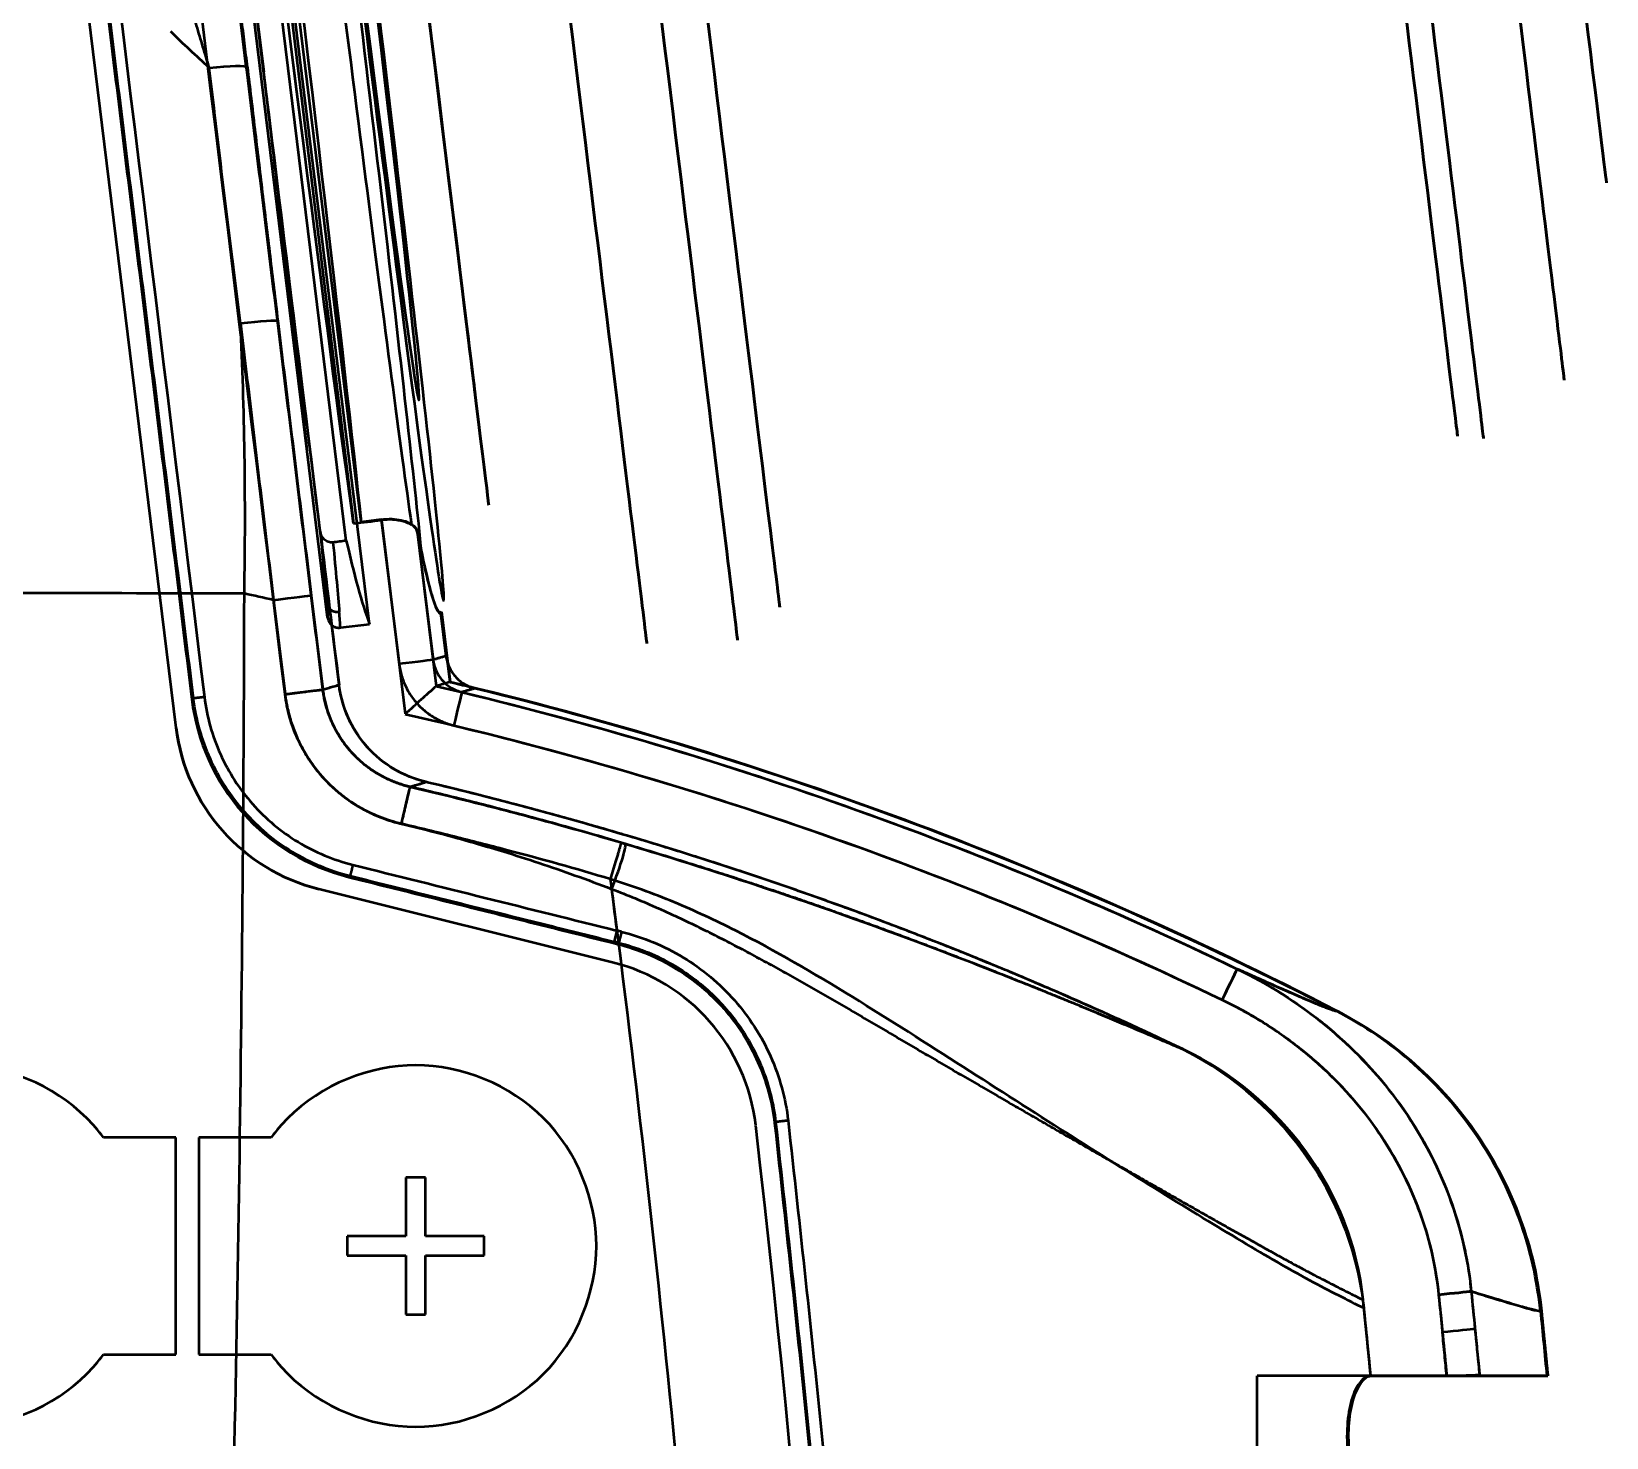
# Model space of a CAD drawing. Header units: millimetres. Extents: x -142 to 142, y -208 to 161.
# Drawn here: x 81.31 to 122.69, y 26.98 to 63.91 of the extents above; entities that cross this region are included whole.
import ezdxf

# ---------------------------------------------------------------- set-up
doc = ezdxf.new("R2010")
doc.units = ezdxf.units.MM
doc.layers.add('1', color=7, linetype='Continuous', true_color=0xffffff)

msp = doc.modelspace()

# ---------------------------------------------------------------- linework, layer by layer
at = {"layer": '1', "color": 251, "linetype": 'Continuous', "lineweight": 50}
for p, q in [((85.107, 45.624, 24), (78.102, 102.679, 24)), ((85.107, 45.624, 24.72), (78.102, 102.679, 24.72)), ((89.388, 46.75, -11.5), (82.544, 102.491, -11.5)), ((90.191, 48.345, 5), (84.096, 97.986, 5)), ((89.579, 50.534, 11.5), (84.031, 95.714, 11.5)), ((84.359, 95.067, -11.5), (89.771, 50.991, -11.5)), ((89.969, 51.026, 11.5), (84.559, 95.08, 11.5)), ((88.553, 52.879, 5), (83.604, 93.191, 5)), ((84.909, 83.234, 11.498), (87.411, 62.856, 11.498)), ((89.089, 48.519, 5), (88.553, 52.879, 5)), ((90.499, 51.094, 11.5), (90.965, 47.299, 11.5)), ((90.501, 51.078, -11.5), (91.127, 45.984, -11.5)), ((91.444, 50.781, 10.631), (91.858, 47.409, 10.631)), ((91.445, 50.777, -10.631), (91.943, 46.719, -10.631)), ((87.667, 48.978, -25), (87.97, 46.504, -25)), ((88.659, 49.1, -24.035), (88.962, 46.626, -24.035)), ((92.199, 47.506, 0.6), (92.06, 48.639, 0.6)), ((92.304, 46.824), (92.078, 48.667)), ((92.078, 48.667, 0.6), (92.245, 47.306, 0.6)), ((89.423, 48.253, 5), (90.191, 48.347, 5)), ((92.243, 47.324, 0.5), (92.304, 46.824, 0.5)), ((92.304, 46.824, 0.5), (92.304, 46.824)), ((85.107, 45.624, 24), (85.107, 45.624, 24.72)), ((96.577, 39.458, 24), (88.86, 41.382, 24)), ((88.86, 41.382, 24.72), (88.86, 41.382, 24)), ((96.577, 39.458, 24.72), (88.86, 41.382, 24.72)), ((96.577, 39.458, 24.72), (96.577, 39.458, 24)), ((115.616, 38.179, 0.6), (115.616, 38.179)), ((91.402, 36.758, 24.72), (91.402, 36.758, 24.82)), ((100.334, 35.179, 24.72), (100.334, 35.179, 24)), ((85.099, 34.858, 24.82), (83.199, 34.858, 24.82)), ((83.199, 34.858, 24.72), (83.199, 34.858, 24.82)), ((85.099, 34.858, 24.72), (83.199, 34.858, 24.72)), ((85.099, 29.158, 24.82), (85.099, 34.858, 24.82)), ((85.099, 34.858, 24.72), (85.099, 34.858, 24.82)), ((85.099, 29.158, 24.72), (85.099, 34.858, 24.72)), ((87.606, 34.858, 24.82), (85.705, 34.858, 24.82)), ((85.705, 34.858, 24.82), (85.705, 29.158, 24.82)), ((85.705, 34.858, 24.72), (85.705, 29.158, 24.72)), ((85.705, 34.858, 24.72), (85.705, 34.858, 24.82)), ((87.606, 34.858, 24.72), (85.705, 34.858, 24.72)), ((87.605, 34.858, 24.72), (87.605, 34.858, 24.82)), ((91.661, 33.812, 24.92), (91.146, 33.812, 24.92)), ((91.146, 33.812, 24.92), (91.146, 32.269, 24.92)), ((91.146, 33.812, 24.82), (91.146, 32.269, 24.82)), ((91.146, 33.812, 24.82), (91.146, 33.812, 24.92)), ((91.661, 33.812, 24.82), (91.146, 33.812, 24.82)), ((91.661, 32.269, 24.92), (91.661, 33.812, 24.92)), ((91.661, 33.812, 24.82), (91.661, 33.812, 24.92)), ((91.661, 32.269, 24.82), (91.661, 33.812, 24.82)), ((91.146, 32.269, 24.92), (89.604, 32.269, 24.92)), ((89.604, 32.269, 24.92), (89.604, 31.755, 24.92)), ((89.604, 32.269, 24.82), (89.604, 31.755, 24.82)), ((89.604, 32.269, 24.82), (89.604, 32.269, 24.92)), ((91.146, 32.269, 24.82), (89.604, 32.269, 24.82)), ((91.146, 32.269, 24.82), (91.146, 32.269, 24.92)), ((93.204, 32.269, 24.92), (91.661, 32.269, 24.92)), ((91.661, 32.269, 24.82), (91.661, 32.269, 24.92)), ((93.204, 32.269, 24.82), (91.661, 32.269, 24.82)), ((93.204, 31.755, 24.92), (93.204, 32.269, 24.92)), ((93.204, 32.269, 24.82), (93.204, 32.269, 24.92)), ((93.204, 31.755, 24.82), (93.204, 32.269, 24.82)), ((96.152, 32.009, 24.72), (96.152, 32.009, 24.82)), ((89.604, 31.755, 24.92), (91.146, 31.755, 24.92)), ((89.604, 31.755, 24.82), (91.146, 31.755, 24.82)), ((89.604, 31.755, 24.82), (89.604, 31.755, 24.92)), ((91.146, 31.755, 24.92), (91.146, 30.212, 24.92)), ((91.146, 31.755, 24.82), (91.146, 30.212, 24.82)), ((91.146, 31.755, 24.82), (91.146, 31.755, 24.92)), ((91.661, 31.755, 24.92), (93.204, 31.755, 24.92)), ((91.661, 30.212, 24.92), (91.661, 31.755, 24.92)), ((91.661, 31.755, 24.82), (91.661, 31.755, 24.92)), ((91.661, 30.212, 24.82), (91.661, 31.755, 24.82)), ((91.661, 31.755, 24.82), (93.204, 31.755, 24.82)), ((93.204, 31.755, 24.82), (93.204, 31.755, 24.92)), ((91.146, 30.212, 24.92), (91.661, 30.212, 24.92)), ((91.146, 30.212, 24.82), (91.661, 30.212, 24.82)), ((91.146, 30.212, 24.82), (91.146, 30.212, 24.92)), ((91.661, 30.212, 24.82), (91.661, 30.212, 24.92)), ((120.978, 30.296, 0.6), (120.978, 30.296)), ((83.199, 29.158, 24.82), (85.099, 29.158, 24.82)), ((83.199, 29.158, 24.72), (85.099, 29.158, 24.72)), ((83.199, 29.158, 24.72), (83.199, 29.158, 24.82)), ((85.099, 29.158, 24.72), (85.099, 29.158, 24.82)), ((85.705, 29.158, 24.82), (87.606, 29.158, 24.82)), ((85.705, 29.158, 24.72), (87.606, 29.158, 24.72)), ((85.705, 29.158, 24.72), (85.705, 29.158, 24.82)), ((87.606, 29.158, 24.72), (87.606, 29.158, 24.82)), ((118.904, 28.598, 11.4), (113.508, 28.598, 11.4)), ((113.508, 28.598, 11.4), (113.508, 28.598, -11.5)), ((116.494, 28.598, -11.5), (113.508, 28.598, -11.5)), ((118.49, 28.598, -11.5), (116.494, 28.598, -11.5)), ((116.496, 28.596, 11.5), (118.49, 28.596, 11.5)), ((121.12, 28.598, 0.6), (121.146, 28.598, 0.6)), ((121.146, 28.598), (121.146, 28.598, 0.6)), ((91.402, 27.258, 24.72), (91.402, 27.258, 24.82))]:
    msp.add_line(p, q, dxfattribs=at)
at = {"layer": '1', "color": 251, "linetype": 'Continuous', "lineweight": 50, "extrusion": (-0.992546, -0.121869, -7.68204e-12)}
for centre, radius in [((-62, 0, -104.956), 26.602), ((-62, 0, -102.579), 26.403), ((-62, 0, -106.161), 25.88), ((-62, 0, -125.052), 23.734), ((-62, 0, -124.383), 23.59), ((-62, 0, -127.345), 22.473), ((-62, 0, -98.9), 22.283), ((-62, 0, -129.077), 17.463)]:
    msp.add_circle(centre, radius, dxfattribs=at)
at = {"layer": '1', "color": 251, "linetype": 'Continuous', "lineweight": 50, "extrusion": (0.992508, 0.121865, -0.008727)}
for radius in [24.5, 19.2]:
    msp.add_circle((61.874, 0.822, 97.412), radius, dxfattribs=at)
at = {"layer": '1', "color": 251, "linetype": 'Continuous', "lineweight": 50, "extrusion": (-0.992508, -0.121865, 0.008727)}
for start, end in [(21.9156, 158.0844), (206.2219, 333.7781)]:
    msp.add_arc((-61.874, 0.822, -96.912), 25, start, end, dxfattribs=at)
at = {"layer": '1', "color": 251, "linetype": 'Continuous', "lineweight": 50, "extrusion": (0.992508, 0.121865, -0.008727)}
for start, end in [(207.3611, 332.6389), (27.4154, 152.5846)]:
    msp.add_arc((61.874, 0.822, 95.412), 25, start, end, dxfattribs=at)
at = {"layer": '1', "color": 251, "linetype": 'Continuous', "lineweight": 50, "extrusion": (0.117536, -0.987458, -0.105411)}
msp.add_arc((92.815, -28.638, -49.506), 1, 270.163, 357.9888, dxfattribs=at)
at = {"layer": '1', "color": 251, "linetype": 'Continuous', "lineweight": 50, "extrusion": (0.119799, -0.991302, -0.054488)}
msp.add_arc((92.903, -26.239, -44.009), 1, 271.079, 357.9969, dxfattribs=at)
at = {"layer": '1', "color": 251, "linetype": 'Continuous', "lineweight": 50, "extrusion": (0.002209, 0.999998, 8.2935e-12)}
msp.add_arc((-86.792, -16, 49.339), 9, 270, 311.9619, dxfattribs=at)
at = {"layer": '1', "color": 251, "linetype": 'Continuous', "lineweight": 50}
for centre, radius, start, end in [((-1114, 51.8, -25), 1200.904, 358.320289, 359.873426), ((0, -346, -25), 404.59, 77.48586, 77.59693), ((68.583, -52.894), 102.5, 62.6868, 76.61903), ((68.583, -52.894, 0.6), 102.49, 62.70464, 76.24383), ((90.07, 46.234, 24), 5, 187, 256), ((68.583, -52.894, -11.5), 99.799, 64.49135, 76.62322), ((-379, -20, -25), 479.502, 5.53075, 7.35527), ((95.367, 34.607, 24), 5, 6.5667, 76), ((95.367, 34.607, 24.72), 5, 6.5667, 76), ((-379, -20, 24), 482.5, 350.53774, 6.56671), ((-379, -20, 24.72), 482.5, 350.53774, 6.56671), ((-379, -20, -11.5), 497.872, 5.60169, 5.8322), ((-379, -20), 502.502, 5.54992, 5.74438)]:
    msp.add_arc(centre, radius, start, end, dxfattribs=at)
at = {"layer": '1', "color": 251, "linetype": 'Continuous', "lineweight": 50, "extrusion": (0.121869, -0.992546, 0)}
msp.add_arc((92.982, -24, -37.929), 1, 270, 358, dxfattribs=at)
at = {"layer": '1', "color": 251, "linetype": 'Continuous', "lineweight": 50, "extrusion": (0.121869, -0.992546, 8.58688e-17)}
msp.add_arc((96.052, 10.6, -35.86), 0.9, 2, 90, dxfattribs=at)
at = {"layer": '1', "color": 251, "linetype": 'Continuous', "lineweight": 50, "extrusion": (0, 0, -1)}
for centre, radius, start, end in [((-68.583, -52.894, -0.5), 102.5, 103.38097, 103.68451), ((-68.583, -52.894, 10.616), 102.315, 103.19817, 115.71918), ((-68.583, -52.894, -10.616), 102.315, 103.58558, 115.71918), ((-68.583, -52.894, -0.6), 102.5, 103.67584, 117.3132), ((-68.583, -52.894, 11.5), 101.415, 102.84382, 115.71918), ((-90.07, 46.234, -24.72), 5, 284, 353), ((-68.583, -52.894, -11.5), 101.415, 103.58558, 115.71918), ((379, -20, 11.5), 499.858, 174.17531, 174.42063), ((379, -20, -11.5), 499.858, 174.17531, 174.28876), ((379, -20, -10.866), 500.718, 174.17531, 174.28876), ((379, -20, -0.6), 502.476, 174.25523, 174.4498), ((379, -20, -11.5), 499.858, 174.42064, 174.42092), ((379, -20, 10.866), 500.718, 174.4277, 174.43024), ((379, -20, -10.866), 500.718, 174.4277, 174.43024)]:
    msp.add_arc(centre, radius, start, end, dxfattribs=at)
at = {"layer": '1', "color": 251, "linetype": 'Continuous', "lineweight": 50, "extrusion": (0.12187, -0.992546, -3.73453e-07)}
msp.add_arc((92.982, -24, -35.437), 1, 270, 358, dxfattribs=at)
at = {"layer": '1', "color": 251, "linetype": 'Continuous', "lineweight": 50, "extrusion": (0.97202, -0.234897, 1.04951e-16)}
msp.add_arc((66.112, 10.6, 79.088), 0.9, 1, 90, dxfattribs=at)
at = {"layer": '1', "color": 251, "linetype": 'Continuous', "lineweight": 50, "extrusion": (0.973731, -0.227702, 6.05647e-08)}
msp.add_arc((62.693, -24, 78.825), 1, 270, 359, dxfattribs=at)
at = {"layer": '1', "color": 251, "linetype": 'Continuous', "lineweight": 50, "extrusion": (0.930659, -0.357203, 0.079246)}
msp.add_arc((73.236, -29.65, 73.095), 1.24, 270.0031, 359.3549, dxfattribs=at)
at = {"layer": '1', "color": 251, "linetype": 'Continuous', "lineweight": 50, "extrusion": (0.900932, -0.433961, -9.31106e-15)}
msp.add_arc((83.524, -10.6, 84.742), 0.9, 270, 359, dxfattribs=at)
at = {"layer": '1', "color": 251, "linetype": 'Continuous', "lineweight": 50, "extrusion": (0.900932, -0.433961, -8.58688e-17)}
msp.add_arc((83.524, 10.6, 84.742), 0.9, 1, 90, dxfattribs=at)
at = {"layer": '1', "color": 251, "linetype": 'Continuous', "lineweight": 50, "extrusion": (0.101485, -0.994837, -2.08096e-15)}
msp.add_arc((120.785, -10.6, -18.566), 0.9, 270, 342.8169, dxfattribs=at)
at = {"layer": '1', "color": 251, "linetype": 'Continuous', "lineweight": 50, "extrusion": (0.101485, -0.994837, -6.03684e-16)}
msp.add_arc((120.785, 10.6, -18.566), 0.9, 17.1831, 90, dxfattribs=at)
at = {"layer": '1', "color": 251, "linetype": 'Continuous', "lineweight": 50, "extrusion": (0.099515, -0.995036, 0)}
msp.add_arc((120.749, 10.6, -17.815), 0.9, 17.1831, 90, dxfattribs=at)
at = {"layer": '1', "color": 251, "linetype": 'Continuous', "lineweight": 50, "extrusion": (-1, 0, 0)}
msp.add_arc((-26.598, 11.4, -113.508), 2, 90, 180, dxfattribs=at)
at = {"layer": '1', "color": 251, "linetype": 'Continuous', "lineweight": 50, "extrusion": (1, 0, 0)}
msp.add_arc((26.598, -11.5, 113.508), 2, 270, 0, dxfattribs=at)
at = {"layer": '1', "color": 251, "linetype": 'Continuous', "lineweight": 50, "extrusion": (-0.992546, -0.121869, -7.68232e-12)}
msp.add_ellipse((90.622, 73.466, -0.041), major_axis=(0, 0, -19.201), ratio=0.999962, dxfattribs=at)
at = {"layer": '1', "color": 251, "linetype": 'Continuous', "lineweight": 50}
msp.add_ellipse((1393.914, 233.49, -11.5), major_axis=(2843.471, 349.134), ratio=0.008727, start_param=4.234848, end_param=4.235137, dxfattribs=at)
at = {"layer": '1', "color": 251, "linetype": 'Continuous', "lineweight": 50, "extrusion": (0, 0, -1)}
msp.add_ellipse((-1221.98, -87.702, 11.5), major_axis=(2843.471, 349.134), ratio=0.008727, start_param=1.092097, end_param=1.092307, dxfattribs=at)
at = {"layer": '1', "color": 251, "linetype": 'Continuous', "lineweight": 50, "extrusion": (0.991942, 0.121795, 0.034899)}
msp.add_ellipse((89.057, 73.273, -0.027), major_axis=(0.867, 0.106, -25.009), ratio=0.999048, start_param=4.272104, end_param=4.32989, dxfattribs=at)
at = {"layer": '1', "color": 251, "linetype": 'Continuous', "lineweight": 50, "extrusion": (-0.991942, -0.121795, 0.034899)}
msp.add_ellipse((124.572, -46.019, 593.135), major_axis=(112.012, 13.753, 3231.704), ratio=0.030227, start_param=1.755379, end_param=1.758722, dxfattribs=at)
at = {"layer": '1', "color": 251, "linetype": 'Continuous', "lineweight": 50}
for points, degree in [([(78.597, 102.746, 24), (85.521, 46.362, 24)], 1), ([(78.631, 102.778, 24.716), (85.555, 46.392, 24.716)], 1), ([(78.929, 102.815, 25), (81.236, 84.02, 25), (83.544, 65.224, 25), (85.852, 46.429, 25)], 3), ([(88.962, 46.626, 24.035), (82.073, 102.733, 24.035)], 1), ([(87.97, 46.504, 25), (85.674, 65.207, 25), (83.378, 83.909, 25), (81.081, 102.612, 25)], 3), ([(85.98, 62.958, -24.255), (85.952, 63.049, -24.245), (85.897, 63.233, -24.228), (85.814, 63.511, -24.209), (85.73, 63.79, -24.198), (85.645, 64.069, -24.195), (85.561, 64.348, -24.2), (85.505, 64.533, -24.208), (85.477, 64.625, -24.214)], 3), ([(86.981, 62.974, -23.295), (86.969, 63.08, -23.284), (86.943, 63.291, -23.265), (86.905, 63.61, -23.249), (86.866, 63.93, -23.243), (86.826, 64.251, -23.249), (86.786, 64.57, -23.267), (86.76, 64.781, -23.286), (86.746, 64.886, -23.298)], 3), ([(85.98, 62.958, -24.255), (85.639, 63.271, -24.218), (85.299, 63.585, -24.166), (84.965, 63.912, -24.097)], 3), ([(86.8, 56.248, -24.8), (86.515, 58.488, -24.677), (86.241, 60.725, -24.493), (85.98, 62.958, -24.255)], 3), ([(88.893, 50.787, 11.499), (88.399, 54.81, 11.499), (87.905, 58.833, 11.498), (87.411, 62.856, 11.498)], 3), ([(86.901, 49.147, -25), (86.923, 50.401, -25), (86.924, 52.84, -24.962), (86.852, 55.136, -24.863), (86.8, 56.248, -24.8)], 3), ([(86.8, 56.248, -24.8), (86.895, 55.444, -24.845), (87.086, 53.832, -24.919), (87.375, 51.408, -24.985), (87.569, 49.789, -25), (87.667, 48.978, -25)], 3), ([(88.893, 50.787, 11.5), (89.058, 49.441, 11.5), (89.223, 48.096, 11.5), (89.388, 46.75, 11.5)], 3), ([(89.579, 50.534, 11.5), (89.462, 50.52, 11.5), (89.346, 50.505, 11.5), (89.229, 50.491, 11.5)], 3), ([(89.229, 50.491, 11.5), (89.305, 49.723, 9.973), (89.36, 49.108, 8.369), (89.395, 48.658, 6.719)], 3), ([(89.579, 50.534, 11.5), (89.769, 49.704, 9.823), (89.988, 48.859, 7.667), (90.191, 48.347, 5)], 3), ([(89.423, 48.253, 5), (89.416, 48.368, 5.577), (89.406, 48.503, 6.151), (89.395, 48.658, 6.719)], 3), ([(92.078, 48.667, 0.6), (92.072, 48.658, 0.6), (92.066, 48.648, 0.6), (92.06, 48.639, 0.6)], 3), ([(90.965, 47.299, 11.5), (90.979, 47.192, 11.5), (91.022, 46.984, 11.5), (91.142, 46.681, 11.5), (91.311, 46.402, 11.5), (91.527, 46.155, 11.5), (91.776, 45.953, 11.5), (92.072, 45.787, 11.5), (92.29, 45.712, 11.5), (92.405, 45.684, 11.5)], 3), ([(91.858, 47.409, 10.631), (91.87, 47.308, 10.632), (91.926, 47.112, 10.632), (92.093, 46.854, 10.629), (92.329, 46.66, 10.623), (92.518, 46.582, 10.618), (92.616, 46.559, 10.616)], 3), ([(92.199, 47.506, 0.6), (92.207, 47.438, 0.6), (92.223, 47.371, 0.6), (92.245, 47.306, 0.6)], 3), ([(85.555, 46.392, 24.716), (85.521, 46.362, 24)], 1), ([(85.521, 46.362, 24), (85.655, 45.268, 24), (86.602, 43.166, 24.004), (88.573, 41.969, 24), (89.643, 41.702, 24)], 3), ([(85.555, 46.392, 24.716), (85.622, 45.846, 24.717), (85.922, 44.771, 24.718), (86.83, 43.367, 24.719), (88.113, 42.295, 24.718), (89.143, 41.866, 24.717), (89.677, 41.732, 24.716)], 3), ([(85.852, 46.429, 25), (85.884, 46.17, 25), (85.986, 45.658, 25), (86.253, 44.921, 25), (86.628, 44.232, 25), (87.102, 43.608, 25), (87.664, 43.061, 25), (88.302, 42.605, 25), (89.001, 42.25, 25), (89.497, 42.086, 25), (89.75, 42.023, 25)], 3), ([(87.97, 46.504, -25), (87.978, 46.44, -25), (87.997, 46.311, -25), (88.035, 46.12, -25), (88.082, 45.931, -25), (88.139, 45.744, -25), (88.204, 45.56, -25), (88.278, 45.38, -25), (88.361, 45.203, -25), (88.452, 45.031, -25), (88.552, 44.864, -25), (88.66, 44.701, -25), (88.775, 44.544, -25), (88.898, 44.393, -25), (89.029, 44.248, -25), (89.166, 44.109, -25), (89.31, 43.977, -25), (89.46, 43.853, -25), (89.616, 43.735, -25), (89.777, 43.626, -25), (89.944, 43.525, -25), (90.116, 43.431, -25), (90.291, 43.347, -25), (90.471, 43.271, -25), (90.654, 43.204, -25), (90.841, 43.145, -25), (90.967, 43.113, -25), (91.03, 43.098, -25)], 3), ([(88.962, 46.626, 24.035), (89.104, 46.667, 19.857), (89.246, 46.709, 15.678), (89.388, 46.75, 11.5)], 3), ([(88.962, 46.626, -24.035), (88.968, 46.578, -24.035), (88.983, 46.481, -24.035), (89.011, 46.338, -24.035), (89.046, 46.196, -24.035), (89.088, 46.056, -24.035), (89.137, 45.918, -24.035), (89.193, 45.783, -24.035), (89.255, 45.65, -24.035), (89.324, 45.521, -24.034), (89.399, 45.396, -24.034), (89.479, 45.274, -24.034), (89.566, 45.156, -24.033), (89.659, 45.042, -24.032), (89.756, 44.934, -24.032), (89.859, 44.83, -24.031), (89.967, 44.731, -24.03), (90.08, 44.637, -24.029), (90.197, 44.55, -24.028), (90.318, 44.467, -24.027), (90.443, 44.391, -24.026), (90.572, 44.322, -24.024), (90.704, 44.258, -24.023), (90.838, 44.201, -24.022), (90.976, 44.151, -24.02), (91.116, 44.107, -24.019), (91.21, 44.082, -24.018), (91.258, 44.071, -24.017)], 3), ([(88.962, 46.626, -24.035), (88.962, 46.626, -24.035), (88.962, 46.626, -24.034), (88.962, 46.626, -24.034)], 3), ([(91.672, 44.198, 11.5), (91.352, 44.274, 11.5), (90.727, 44.537, 11.499), (89.99, 45.203, 11.498), (89.54, 45.994, 11.499), (89.418, 46.51, 11.5), (89.388, 46.75, 11.5)], 3), ([(92.817, 46.701, 0.6), (92.822, 46.7, 0.567), (92.827, 46.698, 0.533), (92.832, 46.697, 0.5)], 3), ([(92.817, 46.701, 0.6), (92.861, 46.683, 0.6), (92.907, 46.668, 0.6), (92.954, 46.657, 0.6)], 3), ([(91.258, 44.071, -24.017), (91.3, 44.084, -22.736), (91.387, 44.111, -20.101), (91.524, 44.153, -15.98), (91.621, 44.183, -13.023), (91.672, 44.198, -11.5)], 3), ([(96.805, 42.604, 24.015), (96.346, 42.74, 24.019), (95.427, 43.004, 24.016), (94.043, 43.381, 24.018), (92.653, 43.738, 24.017), (91.723, 43.962, 24.017), (91.258, 44.071, 24.017)], 3), ([(91.258, 44.071, -24.017), (91.551, 44.003, -24.017), (92.144, 43.861, -24.013), (93.053, 43.636, -23.994), (93.981, 43.397, -23.961), (94.93, 43.142, -23.915), (95.902, 42.871, -23.855), (96.57, 42.678, -23.806), (96.908, 42.578, -23.778)], 3), ([(91.03, 43.098, -25), (91.321, 43.03, -25), (91.907, 42.886, -25), (92.801, 42.643, -25), (93.711, 42.374, -25), (94.638, 42.077, -25), (95.582, 41.751, -25), (96.228, 41.512, -25), (96.555, 41.386, -25)], 3), ([(96.908, 42.578, -23.778), (97.123, 42.515, -23.761), (97.55, 42.387, -23.721), (98.199, 42.189, -23.639), (98.816, 41.996, -23.54), (99.389, 41.814, -23.428), (99.94, 41.635, -23.301), (100.469, 41.46, -23.16), (100.984, 41.288, -23.002), (101.485, 41.117, -22.829), (101.972, 40.949, -22.642), (102.446, 40.782, -22.439), (102.906, 40.619, -22.223), (103.353, 40.458, -21.992), (103.791, 40.298, -21.746), (104.22, 40.14, -21.484), (104.64, 39.983, -21.207), (105.049, 39.829, -20.915), (105.452, 39.675, -20.605), (105.84, 39.525, -20.283), (106.21, 39.382, -19.956), (106.564, 39.243, -19.62), (106.904, 39.109, -19.276), (107.23, 38.978, -18.924), (107.545, 38.852, -18.565), (107.85, 38.729, -18.197), (108.144, 38.609, -17.82), (108.43, 38.493, -17.434), (108.709, 38.378, -17.037), (108.981, 38.266, -16.629), (109.246, 38.156, -16.211), (109.504, 38.049, -15.782), (109.756, 37.943, -15.343), (110.001, 37.84, -14.895), (110.241, 37.739, -14.435), (110.475, 37.64, -13.966), (110.704, 37.543, -13.488), (110.926, 37.449, -13.002), (111.143, 37.356, -12.508), (111.355, 37.266, -12.009), (111.493, 37.207, -11.67), (111.561, 37.177, -11.5)], 3), ([(89.75, 42.023, 25), (92.065, 41.446, 25), (94.38, 40.869, 25), (96.694, 40.292, 25)], 3), ([(89.677, 41.732, 24.716), (89.666, 41.722, 24.477), (89.655, 41.712, 24.239), (89.643, 41.702, 24)], 3), ([(89.643, 41.702, 24), (96.703, 39.942, 24)], 1), ([(89.677, 41.732, 24.716), (96.622, 40.001, 24.716)], 1), ([(96.694, 40.292, 25), (96.637, 40.742, 25), (96.579, 41.193, 25), (96.521, 41.643, 25)], 3), ([(96.555, 41.386, -25), (96.758, 41.308, -25), (97.164, 41.146, -25), (97.781, 40.881, -24.997), (98.371, 40.61, -24.988), (98.924, 40.343, -24.974), (99.458, 40.074, -24.952), (99.977, 39.804, -24.922), (100.487, 39.53, -24.882), (100.99, 39.253, -24.832), (101.487, 38.975, -24.771), (101.979, 38.694, -24.699), (102.467, 38.413, -24.614), (102.951, 38.131, -24.516), (103.436, 37.848, -24.404), (103.924, 37.563, -24.275), (104.414, 37.275, -24.129), (104.905, 36.987, -23.965), (105.401, 36.697, -23.781), (105.898, 36.407, -23.577), (106.385, 36.124, -23.355), (106.865, 35.847, -23.117), (107.337, 35.575, -22.862), (107.802, 35.307, -22.589), (108.26, 35.044, -22.298), (108.713, 34.785, -21.989), (109.16, 34.53, -21.661), (109.601, 34.278, -21.314), (110.039, 34.029, -20.946), (110.471, 33.783, -20.557), (110.898, 33.54, -20.147), (111.319, 33.3, -19.717), (111.732, 33.065, -19.266), (112.139, 32.834, -18.795), (112.538, 32.608, -18.303), (112.928, 32.388, -17.791), (113.309, 32.174, -17.26), (113.68, 31.968, -16.711), (114.039, 31.769, -16.145), (114.386, 31.58, -15.561), (114.72, 31.4, -14.965), (115.042, 31.23, -14.352), (115.36, 31.066, -13.705), (115.676, 30.905, -13.016), (115.989, 30.747, -12.285), (116.194, 30.643, -11.767), (116.295, 30.591, -11.5)], 3), ([(96.81, 40.263, 25), (96.771, 40.273, 25), (96.733, 40.282, 25), (96.694, 40.292, 25)], 3), ([(96.81, 40.263, 25), (97.094, 40.192, 25), (97.653, 40.007, 24.999), (98.44, 39.608, 24.991), (99.158, 39.096, 24.971), (99.791, 38.481, 24.945), (100.324, 37.778, 24.914), (100.744, 37.003, 24.885), (101.042, 36.172, 24.866), (101.154, 35.595, 24.861), (101.187, 35.303, 24.861)], 3), ([(96.737, 39.972, 24.716), (96.622, 40.001, 24.716)], 1), ([(96.703, 39.942, 24), (96.714, 39.952, 24.239), (96.726, 39.962, 24.477), (96.737, 39.972, 24.716)], 3), ([(96.703, 39.942, 24), (97.241, 39.808, 24), (98.275, 39.373, 24), (99.568, 38.295, 24), (100.47, 36.874, 24), (100.767, 35.792, 24), (100.831, 35.241, 24)], 3), ([(112.984, 39.285, -10.616), (113.122, 39.224, -10.343), (113.379, 39.11, -9.808), (113.708, 38.964, -9.043), (113.99, 38.839, -8.321), (114.24, 38.728, -7.612), (114.465, 38.63, -6.909), (114.666, 38.542, -6.209), (114.846, 38.465, -5.508), (115.008, 38.397, -4.802), (115.152, 38.337, -4.085), (115.279, 38.287, -3.353), (115.389, 38.245, -2.599), (115.483, 38.212, -1.81), (115.561, 38.188, -0.96), (115.601, 38.181, -0.329), (115.616, 38.179)], 3), ([(112.593, 38.475, -11.5), (112.973, 38.291, -11.5), (113.689, 37.894, -11.5), (114.616, 37.241, -11.5), (115.466, 36.494, -11.5), (116.209, 35.682, -11.5), (116.849, 34.804, -11.5), (117.371, 33.892, -11.5), (117.801, 32.899, -11.5), (118.118, 31.831, -11.5), (118.239, 31.101, -11.5), (118.277, 30.728, -11.5)], 3), ([(112.593, 38.475, 11.5), (112.966, 38.295, 11.5), (113.676, 37.903, 11.5), (114.631, 37.23, 11.5), (115.491, 36.471, 11.5), (116.244, 35.64, 11.5), (116.888, 34.745, 11.5), (117.416, 33.803, 11.5), (117.832, 32.811, 11.5), (118.128, 31.779, 11.5), (118.241, 31.081, 11.5), (118.277, 30.728, 11.5)], 3), ([(119.133, 30.815, -10.866), (119.413, 30.731, -9.991), (119.907, 30.579, -8.218), (120.456, 30.414, -5.508), (120.821, 30.315, -2.764), (120.945, 30.294, -0.922), (120.978, 30.296, 0)], 3), ([(119.133, 30.815, -10.866), (119.207, 30.084, -10.866), (119.28, 29.352, -10.866), (119.352, 28.621, -10.866)], 3), ([(120.952, 30.296, 0.6), (120.909, 30.3, 1.472), (120.771, 30.328, 3.212), (120.402, 30.43, 5.803), (119.869, 30.591, 8.363), (119.398, 30.735, 10.038), (119.133, 30.815, 10.866)], 3)]:
    msp.add_open_spline(points, degree=degree, dxfattribs=at)
at = {"layer": '1', "color": 251, "linetype": 'Continuous', "lineweight": 50, "extrusion": (-0.991942, -0.121795, 0.034899)}
for points, knots in [([(86.981, 62.974, -23.295), (87.045, 62.437, -23.353), (87.174, 61.354, -23.462), (87.372, 59.697, -23.608), (87.574, 58.018, -23.735), (87.711, 56.884, -23.806), (87.78, 56.314, -23.837)], [0, 0, 0, 0, 0.249999, 0.499999, 0.75, 1, 1, 1, 1]), ([(88.962, 46.626, -24.034), (89.006, 46.639, -22.751), (89.096, 46.665, -20.112), (89.236, 46.706, -15.987), (89.336, 46.735, -13.025), (89.388, 46.75, -11.5)], [0, 0, 0, 0, 0.333268, 0.666634, 1, 1, 1, 1])]:
    msp.add_open_spline(points, degree=3, knots=knots, dxfattribs=at)
at = {"layer": '1', "color": 251, "linetype": 'Continuous', "lineweight": 50, "extrusion": (0.992468, 0.12186, -0.012566)}
for points in [[(88.553, 52.879, 5), (88.492, 53.461, 5.831), (88.342, 54.838, 7.321), (88.061, 57.311, 9.103), (87.749, 60, 10.495), (87.525, 61.895, 11.196), (87.411, 62.856, 11.498)], [(88.893, 50.787, 11.499), (88.97, 49.994, 9.946), (89.027, 49.368, 8.328), (89.062, 48.909, 6.644)], [(89.062, 48.909, 6.644), (89.073, 48.76, 6.099), (89.082, 48.63, 5.551), (89.089, 48.519, 5)]]:
    msp.add_open_spline(points, degree=3, dxfattribs=at)
at = {"layer": '1', "color": 251, "linetype": 'Continuous', "lineweight": 50, "extrusion": (-0.991942, -0.121795, 0.034899)}
for points in [[(87.78, 56.314, -23.837), (87.876, 55.515, -23.881), (88.07, 53.916, -23.954), (88.363, 51.511, -24.02), (88.56, 49.904, -24.035), (88.659, 49.1, -24.035)], [(91.943, 46.719, -10.616), (91.943, 46.719, -10.621), (91.943, 46.719, -10.626), (91.943, 46.719, -10.631)]]:
    msp.add_open_spline(points, degree=3, dxfattribs=at)
at = {"layer": '1', "color": 251, "linetype": 'Continuous', "lineweight": 50}
for points, knots in [([(90.499, 51.094, 11.5), (90.591, 51.106, 11.5), (90.685, 51.11, 11.485), (90.861, 51.103, 11.43), (90.946, 51.093, 11.388), (91.1, 51.059, 11.284), (91.171, 51.035, 11.22), (91.294, 50.975, 11.069), (91.346, 50.938, 10.981), (91.415, 50.861, 10.806), (91.436, 50.821, 10.719), (91.444, 50.781, 10.631)], [0, 0, 0, 0, 0.191112, 0.191112, 0.381629, 0.381629, 0.580888, 0.580888, 0.801535, 0.801535, 1, 1, 1, 1]), ([(91.291, 50.952, -11.069), (91.234, 50.987, -11.154), (91.162, 51.018, -11.233), (90.995, 51.065, -11.363), (90.897, 51.081, -11.416), (90.701, 51.092, -11.483), (90.6, 51.089, -11.5), (90.501, 51.078, -11.5)], [0, 0, 0, 0, 0.341945, 0.341945, 0.685945, 0.685945, 1, 1, 1, 1]), ([(91.445, 50.777, -10.631), (91.437, 50.817, -10.72), (91.415, 50.853, -10.811), (91.357, 50.908, -10.957), (91.327, 50.929, -11.015), (91.291, 50.952, -11.069)], [0, 0, 0, 0, 0.587027, 0.587027, 1, 1, 1, 1]), ([(89.229, 50.491, 11.5), (89.219, 50.49, 11.5), (89.198, 50.488, 11.5), (89.157, 50.49, 11.5), (89.106, 50.501, 11.5), (89.05, 50.529, 11.5), (89, 50.567, 11.5), (88.958, 50.613, 11.5), (88.925, 50.666, 11.5), (88.903, 50.725, 11.5), (88.895, 50.766, 11.5), (88.893, 50.787, 11.5)], [0, 0, 0, 0, 0.0625, 0.125, 0.25, 0.375, 0.5, 0.625, 0.75, 0.875, 1, 1, 1, 1]), ([(89.089, 48.519, 5), (89.093, 48.485, 5), (89.103, 48.45, 5), (89.134, 48.388, 5), (89.155, 48.359, 5), (89.204, 48.311, 5), (89.234, 48.291, 5), (89.296, 48.263, 5), (89.329, 48.254, 5), (89.383, 48.25, 5), (89.403, 48.25, 5), (89.423, 48.253, 5)], [0, 0, 0, 0, 0.220475, 0.220475, 0.441101, 0.441101, 0.659307, 0.659307, 0.873201, 0.873201, 1, 1, 1, 1]), ([(92.243, 47.324, 0.5), (92.258, 47.277, 0.5), (92.277, 47.23, 0.5), (92.348, 47.085, 0.5), (92.416, 46.992, 0.5), (92.576, 46.836, 0.5), (92.671, 46.77, 0.5), (92.792, 46.714, 0.5), (92.812, 46.705, 0.5), (92.832, 46.697, 0.5)], [0, 0, 0, 0, 0.168719, 0.168719, 0.547961, 0.547961, 0.927263, 0.927263, 1, 1, 1, 1]), ([(91.03, 43.098, 25), (90.634, 43.19, 25), (89.872, 43.498, 25), (89.076, 44.147, 25), (88.58, 44.794, 25), (88.285, 45.329, 25), (88.075, 45.903, 25), (87.995, 46.303, 25), (87.97, 46.504, 25)], [0, 0, 0, 0, 0.25, 0.5, 0.625, 0.75, 0.875, 1, 1, 1, 1]), ([(91.258, 44.071, 24.017), (91.235, 44.077, 24.018), (91.166, 44.094, 24.018), (91.051, 44.126, 24.02), (90.915, 44.172, 24.021), (90.78, 44.225, 24.022), (90.649, 44.284, 24.024), (90.52, 44.349, 24.025), (90.395, 44.42, 24.026), (90.273, 44.497, 24.027), (90.155, 44.58, 24.028), (90.041, 44.668, 24.029), (89.932, 44.762, 24.03), (89.827, 44.861, 24.031), (89.727, 44.965, 24.032), (89.633, 45.073, 24.032), (89.543, 45.186, 24.033), (89.459, 45.303, 24.034), (89.381, 45.424, 24.034), (89.309, 45.548, 24.035), (89.243, 45.676, 24.035), (89.183, 45.807, 24.035), (89.129, 45.94, 24.035), (89.082, 46.076, 24.035), (89.041, 46.215, 24.035), (89.007, 46.355, 24.035), (88.981, 46.492, 24.035), (88.968, 46.583, 24.035), (88.962, 46.626, 24.035)], [0, 0, 0, 0, 0.01895, 0.058374, 0.09781, 0.137226, 0.176622, 0.216014, 0.255413, 0.294817, 0.334222, 0.373626, 0.413028, 0.452424, 0.491804, 0.531163, 0.570507, 0.609845, 0.649186, 0.688531, 0.727874, 0.767208, 0.806541, 0.845932, 0.88536, 0.924766, 0.96409, 1, 1, 1, 1]), ([(91.672, 44.198, -11.5), (91.076, 44.34, -11.5), (90.537, 44.662, -11.5), (89.726, 45.566, -11.5), (89.463, 46.142, -11.5), (89.388, 46.75, -11.5)], [0, 0, 0, 0, 0.5, 0.5, 1, 1, 1, 1]), ([(91.943, 46.719, -10.631), (91.94, 46.716, -10.72), (91.925, 46.703, -10.809), (91.874, 46.657, -10.972), (91.838, 46.625, -11.049), (91.75, 46.545, -11.188), (91.695, 46.496, -11.252), (91.566, 46.381, -11.365), (91.489, 46.311, -11.412), (91.32, 46.158, -11.481), (91.225, 46.073, -11.499), (91.13, 45.987, -11.5), (91.128, 45.986, -11.5), (91.127, 45.984, -11.5)], [0, 0, 0, 0, 0.173323, 0.173323, 0.345707, 0.345707, 0.530947, 0.530947, 0.749236, 0.749236, 0.995966, 0.995966, 1, 1, 1, 1]), ([(92.954, 46.657, 0.6), (92.929, 46.649, 1.348), (92.876, 46.634, 2.904), (92.795, 46.611, 5.324), (92.708, 46.586, 7.883), (92.648, 46.568, 9.69), (92.616, 46.559, 10.616)], [0, 0, 0, 0, 0.241914, 0.494609, 0.747305, 1, 1, 1, 1]), ([(91.258, 44.071, 24.017), (91.284, 44.08, 23.204), (91.365, 44.105, 20.758), (91.497, 44.145, 16.781), (91.608, 44.179, 13.422), (91.665, 44.196, 11.696), (91.672, 44.198, 11.5)], [0, 0, 0, 0, 0.194947, 0.586259, 0.953088, 1, 1, 1, 1]), ([(96.521, 41.643, 25), (95.615, 41.919, 25), (94.245, 42.295, 25), (92.411, 42.768, 25), (91.491, 42.99, 25), (91.03, 43.098, 25)], [0, 0, 0, 0, 0.5, 0.75, 1, 1, 1, 1]), ([(96.805, 42.604, 24.015), (98.506, 42.102, 24.001), (101.894, 41.008, 23.413), (105.502, 39.663, 21.045), (107.773, 38.762, 18.462), (109.194, 38.181, 16.278), (110.367, 37.693, 13.939), (111.035, 37.411, 12.317), (111.352, 37.277, 11.5)], [0, 0, 0, 0, 0.25, 0.5, 0.625, 0.75, 0.875, 1, 1, 1, 1]), ([(116.317, 30.372, 11.5), (116.11, 30.474, 12.046), (115.667, 30.696, 13.124), (114.657, 31.222, 15.206), (113.166, 32.087, 17.629), (111.018, 33.398, 20.163), (108.544, 34.942, 22.225), (105.811, 36.698, 23.706), (102.901, 38.562, 24.607), (100.353, 40.059, 24.925), (98.203, 41.062, 24.998), (97.088, 41.47, 25), (96.521, 41.643, 25)], [0, 0, 0, 0, 0.0625, 0.125, 0.25, 0.375, 0.5, 0.625, 0.75, 0.875, 0.9375, 1, 1, 1, 1]), ([(96.737, 39.972, 24.716), (96.974, 39.913, 24.716), (97.429, 39.767, 24.716), (98.061, 39.468, 24.711), (98.628, 39.108, 24.7), (99.129, 38.698, 24.683), (99.569, 38.242, 24.662), (99.952, 37.742, 24.639), (100.279, 37.197, 24.617), (100.546, 36.604, 24.597), (100.749, 35.957, 24.583), (100.831, 35.502, 24.578), (100.858, 35.266, 24.578)], [0, 0, 0, 0, 0.109894, 0.21452, 0.314839, 0.411781, 0.5064, 0.600221, 0.695205, 0.792504, 0.892849, 1, 1, 1, 1]), ([(115.582, 38.185, 0.6), (115.56, 38.189, 0.938), (115.503, 38.205, 1.644), (115.377, 38.249, 2.714), (115.207, 38.315, 3.804), (114.997, 38.401, 4.873), (114.737, 38.511, 5.962), (114.428, 38.645, 7.044), (114.098, 38.791, 8.034), (113.76, 38.941, 8.922), (113.392, 39.104, 9.781), (113.124, 39.223, 10.34), (112.984, 39.285, 10.616)], [0, 0, 0, 0, 0.091846, 0.192752, 0.293658, 0.394564, 0.49547, 0.596376, 0.697282, 0.798188, 0.899094, 1, 1, 1, 1]), ([(112.984, 39.285, 10.616), (114.625, 38.495, 10.681), (116.821, 36.73, 10.761), (118.605, 33.51, 10.832), (119.043, 31.724, 10.856), (119.133, 30.815, 10.866)], [0, 0, 0, 0, 0.5, 0.75, 1, 1, 1, 1]), ([(112.987, 39.284, -10.618), (113.05, 39.253, -10.619), (113.114, 39.222, -10.621), (113.53, 39.012, -10.637), (113.872, 38.817, -10.651), (115.528, 37.761, -10.715), (116.711, 36.615, -10.757), (118.006, 34.592, -10.808), (118.366, 33.855, -10.823), (118.761, 32.718, -10.842), (118.87, 32.333, -10.847), (118.998, 31.744, -10.855), (119.035, 31.546, -10.858), (119.092, 31.171, -10.862), (119.114, 30.985, -10.866), (119.132, 30.816, -10.866)], [0, 0, 0, 0, 0.020132, 0.020132, 0.129743, 0.129743, 0.568188, 0.568188, 0.78741, 0.78741, 0.897021, 0.897021, 0.951827, 0.951827, 1, 1, 1, 1]), ([(120.952, 30.296, 0.6), (120.786, 31.952, 0.6), (120.203, 33.549, 0.6), (118.338, 36.29, 0.6), (117.067, 37.419, 0.6), (115.582, 38.185, 0.6)], [0, 0, 0, 0, 0.5, 0.5, 1, 1, 1, 1]), ([(120.978, 30.296), (120.811, 31.957), (120.226, 33.552), (118.833, 35.6), (118.277, 36.232), (117.045, 37.323), (116.357, 37.796), (115.616, 38.179)], [0, 0, 0, 0, 0.5, 0.5, 0.75, 0.75, 1, 1, 1, 1]), ([(115.616, 38.179, 0.6), (116.357, 37.796, 0.6), (117.045, 37.323, 0.6), (118.277, 36.232, 0.6), (118.833, 35.6, 0.6), (120.226, 33.552, 0.6), (120.811, 31.957, 0.6), (120.978, 30.296, 0.6)], [0, 0, 0, 0, 0.25, 0.25, 0.5, 0.5, 1, 1, 1, 1]), ([(116.317, 30.372, 11.5), (116.242, 31.109, 11.5), (115.887, 32.559, 11.5), (114.453, 35.179, 11.505), (112.691, 36.643, 11.496), (111.352, 37.277, 11.5)], [0, 0, 0, 0, 0.25, 0.5, 1, 1, 1, 1]), ([(116.295, 30.591, -11.5), (116.15, 32.009, -11.5), (115.613, 33.358, -11.5), (113.96, 35.634, -11.5), (112.846, 36.564, -11.5), (111.561, 37.177, -11.5)], [0, 0, 0, 0, 0.5, 0.5, 1, 1, 1, 1]), ([(83.199, 34.858, 24.82), (83.065, 35.039, 24.82), (82.102, 36.161, 24.82), (80.614, 36.758, 24.82), (79.402, 36.758, 24.82)], [0, 0, 0, 0, 0.151813, 1, 1, 1, 1]), ([(83.199, 34.858, 24.72), (83.065, 35.039, 24.72), (82.102, 36.161, 24.72), (80.614, 36.758, 24.72), (79.402, 36.758, 24.72)], [0, 0, 0, 0, 0.151825, 1, 1, 1, 1]), ([(91.402, 36.758, 24.82), (90.19, 36.758, 24.82), (88.702, 36.161, 24.82), (87.739, 35.039, 24.82), (87.606, 34.859, 24.82)], [0, 0, 0, 0, 0.848174, 1, 1, 1, 1]), ([(91.402, 36.758, 24.72), (90.19, 36.758, 24.72), (88.702, 36.161, 24.72), (87.739, 35.039, 24.72), (87.606, 34.858, 24.72)], [0, 0, 0, 0, 0.848164, 1, 1, 1, 1]), ([(96.152, 32.009, 24.82), (96.152, 33.22, 24.82), (95.139, 35.745, 24.82), (92.614, 36.758, 24.82), (91.402, 36.758, 24.82)], [0, 0, 0, 0, 0.500003, 1, 1, 1, 1]), ([(96.152, 32.009, 24.72), (96.152, 33.22, 24.72), (95.139, 35.745, 24.72), (92.614, 36.758, 24.72), (91.402, 36.758, 24.72)], [0, 0, 0, 0, 0.500003, 1, 1, 1, 1]), ([(91.402, 27.258, 24.82), (92.614, 27.258, 24.82), (95.139, 28.272, 24.82), (96.152, 30.797, 24.82), (96.152, 32.009, 24.82)], [0, 0, 0, 0, 0.49999, 1, 1, 1, 1]), ([(91.402, 27.258, 24.72), (92.614, 27.258, 24.72), (95.139, 28.272, 24.72), (96.152, 30.797, 24.72), (96.152, 32.009, 24.72)], [0, 0, 0, 0, 0.49999, 1, 1, 1, 1]), ([(119.232, 29.829, 10.866), (119.252, 29.627, 10.866), (119.272, 29.425, 10.866), (119.312, 29.023, 10.866), (119.332, 28.822, 10.866), (119.352, 28.621, 10.866)], [0, 0, 0, 0, 0.501027, 0.501027, 1, 1, 1, 1]), ([(118.49, 28.598, 11.5), (118.472, 28.779, 11.5), (118.454, 28.959, 11.5), (118.417, 29.34, 11.5), (118.397, 29.542, 11.5), (118.377, 29.743, 11.5)], [0, 0, 0, 0, 0.472131, 0.472131, 1, 1, 1, 1]), ([(79.402, 27.258, 24.82), (80.614, 27.258, 24.82), (82.102, 27.856, 24.82), (83.065, 28.978, 24.82), (83.199, 29.158, 24.82)], [0, 0, 0, 0, 0.848237, 1, 1, 1, 1]), ([(79.402, 27.258, 24.72), (80.614, 27.258, 24.72), (82.102, 27.856, 24.72), (83.065, 28.978, 24.72), (83.199, 29.158, 24.72)], [0, 0, 0, 0, 0.848225, 1, 1, 1, 1]), ([(87.606, 29.158, 24.82), (87.739, 28.978, 24.82), (88.702, 27.856, 24.82), (90.19, 27.258, 24.82), (91.402, 27.258, 24.82)], [0, 0, 0, 0, 0.15178, 1, 1, 1, 1]), ([(87.606, 29.158, 24.72), (87.739, 28.978, 24.72), (88.702, 27.856, 24.72), (90.19, 27.258, 24.72), (91.402, 27.258, 24.72)], [0, 0, 0, 0, 0.15179, 1, 1, 1, 1]), ([(116.494, 28.598, -11.5), (116.311, 28.598, -12.011), (116.133, 28.4, -12.514), (115.891, 27.671, -13.268), (115.838, 27.14, -13.5), (115.889, 26.598, -13.5)], [0, 0, 0, 0, 0.5, 0.5, 1, 1, 1, 1]), ([(115.933, 26.598, 13.4), (115.883, 27.121, 13.4), (115.93, 27.636, 13.183), (116.152, 28.359, 12.476), (116.32, 28.571, 11.993), (116.495, 28.596, 11.5)], [0, 0, 0, 0, 0.5, 0.5, 1, 1, 1, 1]), ([(118.904, 28.598, 11.4), (118.814, 28.598, 11.446), (118.714, 28.597, 11.478), (118.573, 28.596, 11.497), (118.531, 28.596, 11.5), (118.49, 28.596, 11.5)], [0, 0, 0, 0, 0.710924, 0.710924, 1, 1, 1, 1])]:
    msp.add_open_spline(points, degree=3, knots=knots, dxfattribs=at)
at = {"layer": '1', "color": 251, "linetype": 'Continuous', "lineweight": 50, "extrusion": (0.991942, 0.121795, -0.034899)}
msp.add_open_spline([(92.078, 48.667), (92.023, 48.591, -1.831), (91.939, 48.745, -3.663), (91.725, 49.464, -7.242), (91.596, 50.022, -8.968), (91.445, 50.777, -10.631)], degree=3, knots=[0, 0, 0, 0, 0.5, 0.5, 1, 1, 1, 1], dxfattribs=at)
at = {"layer": '1', "color": 251, "linetype": 'Continuous', "lineweight": 50, "extrusion": (0.991942, 0.121795, 0.034899)}
msp.add_open_spline([(91.56, 50.213, 9.307), (91.792, 49.121, 6.542), (91.966, 48.55, 3.586), (92.06, 48.639, 0.6)], degree=3, dxfattribs=at)
at = {"layer": '1', "color": 251, "linetype": 'Continuous', "lineweight": 50, "extrusion": (0.020078, -0.262992, -0.964589)}
msp.add_rational_spline([(89.395, 48.658, 6.719), (89.221, 48.637, 6.721), (89.083, 48.741, 6.69), (89.062, 48.909, 6.644)], [1.17077114228, 0.943076285908, 0.943076285908, 1.17077114228], degree=3, dxfattribs=at)
at = {"layer": '1', "color": 251, "linetype": 'Continuous', "lineweight": 50, "extrusion": (0.992546, 0.121869, -3.80351e-15)}
msp.add_open_spline([(92.078, 48.667, 0.6), (92.078, 48.665, 0.4), (92.078, 48.664, 0.2), (92.078, 48.667)], degree=3, dxfattribs=at)
at = {"layer": '1', "color": 251, "linetype": 'Continuous', "lineweight": 50, "extrusion": (-0.991942, -0.121795, -0.034899)}
msp.add_open_spline([(92.199, 47.506, 0.6), (92.174, 47.499, 1.349), (92.121, 47.484, 2.907), (92.038, 47.46, 5.33), (91.951, 47.435, 7.894), (91.89, 47.418, 9.704), (91.858, 47.409, 10.631)], degree=3, knots=[0, 0, 0, 0, 0.241923, 0.494615, 0.747308, 1, 1, 1, 1], dxfattribs=at)
at = {"layer": '1', "color": 251, "linetype": 'Continuous', "lineweight": 50, "extrusion": (0.992546, 0.121869, -1.48797e-09)}
msp.add_open_spline([(92.243, 47.324, 0.5), (92.243, 47.318, 0.533), (92.244, 47.312, 0.567), (92.245, 47.306, 0.6)], degree=3, dxfattribs=at)
at = {"layer": '1', "color": 251, "linetype": 'Continuous', "lineweight": 50, "extrusion": (0.121869, -0.992546, 4.32059e-11)}
msp.add_rational_spline([(85.852, 46.429, 25), (85.685, 46.408, 25), (85.563, 46.393, 24.884), (85.555, 46.392, 24.716)], [1.15916871932, 0.946943760225, 0.946943760225, 1.15916871932], degree=3, dxfattribs=at)
at = {"layer": '1', "color": 251, "linetype": 'Continuous', "lineweight": 50, "extrusion": (0.121869, -0.992546, -3.57373e-16)}
msp.add_rational_spline([(87.97, 46.504, 25), (88.929, 46.622, 25), (88.962, 46.626, 24.035)], [0.581618595582, 0.418381404418, 0.581618595582], degree=2, dxfattribs=at)
at = {"layer": '1', "color": 251, "linetype": 'Continuous', "lineweight": 50, "extrusion": (0.973731, -0.227702, 1.62928e-12)}
msp.add_rational_spline([(91.03, 43.098, 25), (91.161, 43.66, 25), (91.255, 44.062, 24.595), (91.258, 44.071, 24.017)], [1.16737165125, 0.944209449582, 0.944209449582, 1.16737165125], degree=3, dxfattribs=at)
at = {"layer": '1', "color": 251, "linetype": 'Continuous', "lineweight": 50}
for points, weights, degree in [([(111.352, 37.277, 11.5), (101.876, 41.772, 11.5), (91.672, 44.198, 11.5)], [0.50137306947, 0.49862693053, 0.50137306947], 2), ([(100.831, 35.241, 24), (108.609, -32.324, 24), (97.427, -99.411, 24)], [0.502454192212, 0.497545807788, 0.502454192212], 2), ([(100.858, 35.266, 24.578), (108.643, -32.328, 24.578), (97.453, -99.441, 24.578)], [0.502455911819, 0.497544088181, 0.502455911819], 2), ([(101.187, 35.303, 24.861), (108.977, -32.336, 24.861), (97.779, -99.496, 24.861)], [0.502455911819, 0.497544088181, 0.502455911819], 2), ([(116.495, 28.596, 11.5), (116.408, 29.484, 11.5), (116.317, 30.372, 11.5)], [0.500000401483, 0.499999598517, 0.500000401483], 2), ([(120.978, 30.296, 0.6), (121.035, 29.73, 0.6), (121.091, 29.164, 0.6), (121.146, 28.598, 0.6)], [0.502572100403, 0.502531325639, 0.502491035669, 0.502451230491], 3)]:
    msp.add_rational_spline(points, weights, degree=degree, dxfattribs=at)
at = {"layer": '1', "color": 251, "linetype": 'Continuous', "lineweight": 50, "extrusion": (-0.956179, 0.292618, 0.009846)}
msp.add_rational_spline([(96.521, 41.643, 25), (96.691, 42.197, 25), (96.808, 42.593, 24.594), (96.805, 42.604, 24.015)], [1.16738917644, 0.944203607853, 0.944203607853, 1.16738917644], degree=3, dxfattribs=at)
at = {"layer": '1', "color": 251, "linetype": 'Continuous', "lineweight": 50, "extrusion": (0.970296, -0.241922, -5.88953e-14)}
msp.add_rational_spline([(89.75, 42.023, 25), (89.681, 41.747, 25), (89.677, 41.732, 24.716)], [0.579584359665, 0.420415640335, 0.579584359665], degree=2, dxfattribs=at)
at = {"layer": '1', "color": 251, "linetype": 'Continuous', "lineweight": 50, "extrusion": (0.970296, -0.241922, 3.91115e-14)}
msp.add_rational_spline([(96.622, 40.001, 24.716), (96.625, 40.015, 25), (96.694, 40.292, 25)], [0.579589778598, 0.420410221402, 0.579589778598], degree=2, dxfattribs=at)
at = {"layer": '1', "color": 251, "linetype": 'Continuous', "lineweight": 50, "extrusion": (0.970292, -0.241938, -0.000320905)}
msp.add_rational_spline([(96.81, 40.263, 25), (96.769, 40.098, 25), (96.739, 39.981, 24.883), (96.737, 39.972, 24.716)], [1.1360816683, 0.93967633416, 0.955873416056, 1.18467291399], degree=3, dxfattribs=at)
at = {"layer": '1', "color": 251, "linetype": 'Continuous', "lineweight": 50, "extrusion": (0.898009, 0.435659, -0.061488)}
msp.add_open_spline([(100.858, 35.266, 24.578), (100.849, 35.257, 24.385), (100.84, 35.249, 24.193), (100.831, 35.241, 24)], degree=3, dxfattribs=at)
at = {"layer": '1', "color": 251, "linetype": 'Continuous', "lineweight": 50, "extrusion": (0.114414, -0.993433, -5.53658e-17)}
msp.add_rational_spline([(101.187, 35.303, 24.861), (100.875, 35.267, 24.894), (100.858, 35.266, 24.578)], [0.592336452998, 0.407663547002, 0.592336452998], degree=2, dxfattribs=at)
at = {"layer": '1', "color": 251, "linetype": 'Continuous', "lineweight": 50, "extrusion": (4.65012e-15, -0.999391, -0.034899)}
msp.add_open_spline([(119.352, 28.621, 10.866), (119.322, 28.617, 10.962), (119.276, 28.614, 11.054), (119.157, 28.608, 11.215), (119.082, 28.606, 11.287), (118.916, 28.602, 11.4), (118.823, 28.6, 11.443), (118.649, 28.599, 11.489), (118.569, 28.598, 11.5), (118.49, 28.598, 11.5)], degree=3, knots=[0, 0, 0, 0, 0.264022, 0.264022, 0.52801, 0.52801, 0.792549, 0.792549, 1, 1, 1, 1], dxfattribs=at)
at = {"layer": '1', "color": 251, "linetype": 'Continuous', "lineweight": 50, "extrusion": (0, 1, 0)}
for points, knots in [([(118.49, 28.598, -11.5), (118.573, 28.598, -11.5), (118.657, 28.598, -11.488), (118.835, 28.598, -11.438), (118.929, 28.598, -11.393), (119.095, 28.598, -11.276), (119.169, 28.598, -11.202), (119.283, 28.598, -11.043), (119.326, 28.598, -10.956), (119.354, 28.598, -10.866)], [0, 0, 0, 0, 0.218431, 0.218431, 0.485493, 0.485493, 0.751924, 0.751924, 1, 1, 1, 1]), ([(119.354, 28.598, 10.866), (119.343, 28.598, 10.901), (119.33, 28.598, 10.935), (119.274, 28.598, 11.06), (119.216, 28.598, 11.145), (119.078, 28.598, 11.291), (118.995, 28.598, 11.353), (118.905, 28.598, 11.4), (118.904, 28.598, 11.4), (118.904, 28.598, 11.4)], [0, 0, 0, 0, 0.152609, 0.152609, 0.574603, 0.574603, 0.998032, 0.998032, 1, 1, 1, 1])]:
    msp.add_open_spline(points, degree=3, knots=knots, dxfattribs=at)
at = {"layer": '1', "color": 251, "linetype": 'Continuous', "lineweight": 50, "extrusion": (2.69235e-14, 1, -8.36497e-15)}
msp.add_open_spline([(121.146, 28.598), (121.012, 28.598, -3.685), (120.447, 28.598, -7.347), (119.354, 28.598, -10.866)], degree=3, dxfattribs=at)
at = {"layer": '1', "color": 251, "linetype": 'Continuous', "lineweight": 50, "extrusion": (2.6467e-13, 1, 8.22317e-14)}
msp.add_open_spline([(119.354, 28.598, 10.866), (120.392, 28.598, 7.525), (120.947, 28.598, 4.097), (121.12, 28.598, 0.6)], degree=3, dxfattribs=at)

doc.saveas('drawing.dxf')
